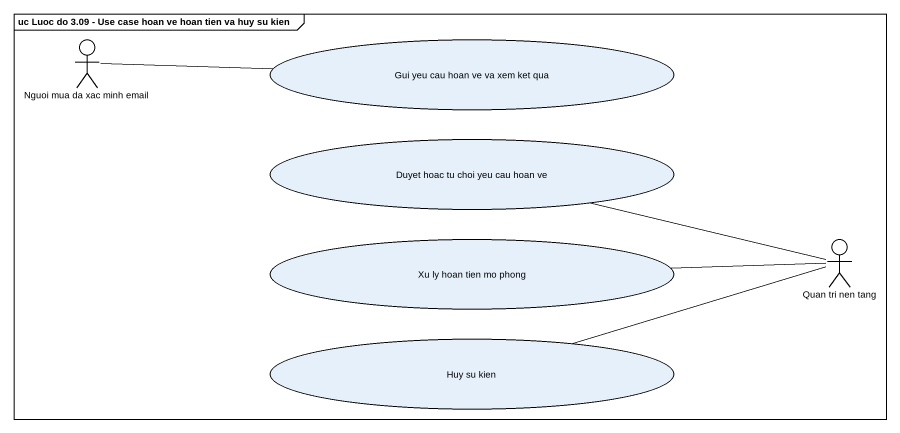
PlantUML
@startuml
mainframe uc Luoc do 3.09 - Use case hoan ve hoan tien va huy su kien
actor "Nguoi mua da xac minh email" as Nguoi_mua_da_xac_minh_email
usecase "Gui yeu cau hoan ve va xem ket qua" as Gui_yeu_cau_hoan_ve_va_xem
usecase "Duyet hoac tu choi yeu cau hoan ve" as Duyet_hoac_tu_choi_yeu_cau
usecase "Xu ly hoan tien mo phong" as Xu_ly_hoan_tien_mo_phong
actor "Quan tri nen tang" as Quan_tri_nen_tang
usecase "Huy su kien" as Huy_su_kien
Nguoi_mua_da_xac_minh_email -right- Gui_yeu_cau_hoan_ve_va_xem
Quan_tri_nen_tang -left- Duyet_hoac_tu_choi_yeu_cau
Quan_tri_nen_tang -left- Xu_ly_hoan_tien_mo_phong
Quan_tri_nen_tang -left- Huy_su_kien
@enduml
